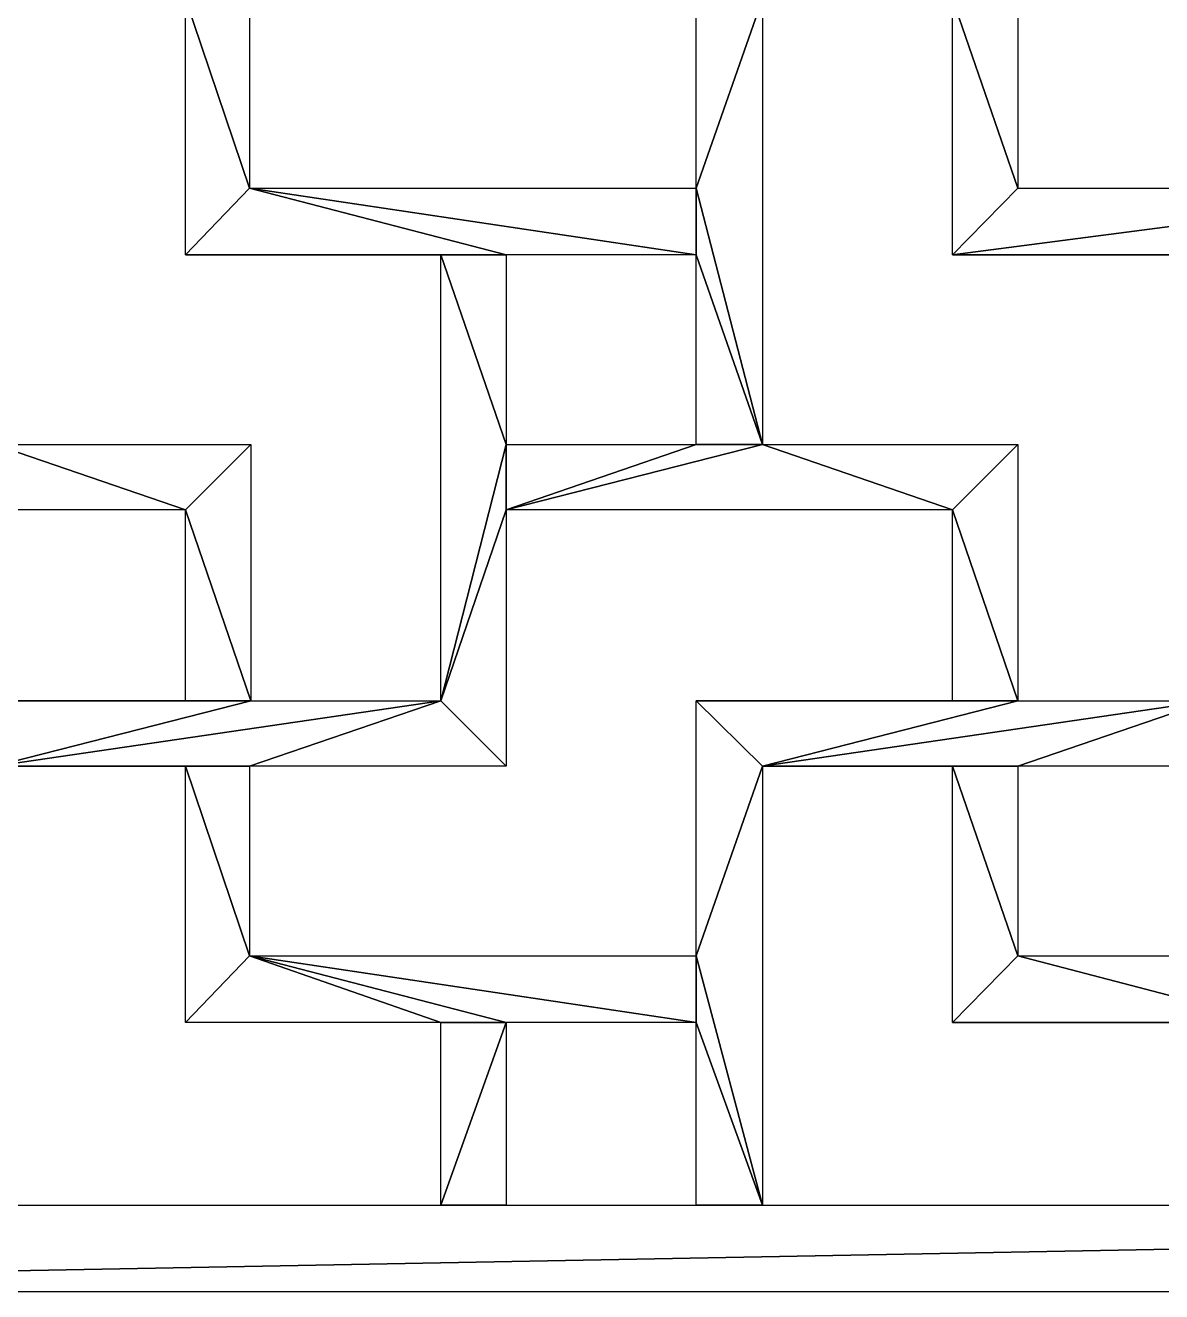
# Model space of a CAD drawing. Header units: centimetres. Extents: x -27.5 to -18.9, y -9.4 to 9.5.
# Drawn here: x -25.426 to -23.354, y -9.397 to -7.088 of the extents above; entities that cross this region are included whole.
import ezdxf

# ---------------------------------------------------------------- set-up
doc = ezdxf.new("R2010")
doc.units = ezdxf.units.CM
doc.header["$MEASUREMENT"] = 0
doc.layers.add('layer 1', color=7, linetype='Continuous')

msp = doc.modelspace()

# ---------------------------------------------------------------- linework, layer by layer
at = {"layer": 'layer 1', "color": 250}
for points in [[(-24.20296, -6.92029), (-24.20296, -6.92029), (-24.20296, -7.38544), (-24.20296, -7.38544), (-24.20296, -7.38544), (-24.20296, -7.38544), (-24.0818, -7.03929), (-24.0818, -7.03929), (-24.0818, -7.03929), (-24.0818, -7.03929), (-24.20296, -6.92029), (-24.20296, -6.92029)], [(-24.20296, -6.92029), (-24.20296, -6.92029), (-24.20296, -7.38544), (-24.20296, -7.38544), (-24.20296, -7.38544), (-24.20296, -7.38544), (-24.0818, -7.03929), (-24.0818, -7.03929), (-24.0818, -7.03929), (-24.0818, -7.03929), (-24.20296, -6.92029), (-24.20296, -6.92029)], [(-25.1336, -7.03929), (-25.1336, -7.03929), (-25.1336, -7.50655), (-25.1336, -7.50655), (-25.1336, -7.50655), (-25.1336, -7.50655), (-25.01671, -7.38544), (-25.01671, -7.38544), (-25.01671, -7.38544), (-25.01671, -7.38544), (-25.1336, -7.03929), (-25.1336, -7.03929)], [(-25.1336, -7.03929), (-25.1336, -7.03929), (-25.1336, -7.50655), (-25.1336, -7.50655), (-25.1336, -7.50655), (-25.1336, -7.50655), (-25.01671, -7.38544), (-25.01671, -7.38544), (-25.01671, -7.38544), (-25.01671, -7.38544), (-25.1336, -7.03929), (-25.1336, -7.03929)], [(-25.01671, -7.03929), (-25.01671, -7.03929), (-25.1336, -7.03929), (-25.1336, -7.03929), (-25.1336, -7.03929), (-25.1336, -7.03929), (-25.01671, -7.38544), (-25.01671, -7.38544), (-25.01671, -7.38544), (-25.01671, -7.38544), (-25.01671, -7.03929), (-25.01671, -7.03929)], [(-25.01671, -7.03929), (-25.01671, -7.03929), (-25.1336, -7.03929), (-25.1336, -7.03929), (-25.1336, -7.03929), (-25.1336, -7.03929), (-25.01671, -7.38544), (-25.01671, -7.38544), (-25.01671, -7.38544), (-25.01671, -7.38544), (-25.01671, -7.03929), (-25.01671, -7.03929)], [(-24.0818, -7.03929), (-24.0818, -7.03929), (-24.20296, -7.38544), (-24.20296, -7.38544), (-24.20296, -7.38544), (-24.20296, -7.38544), (-24.0818, -7.8527), (-24.0818, -7.8527), (-24.0818, -7.8527), (-24.0818, -7.8527), (-24.0818, -7.03929), (-24.0818, -7.03929)], [(-24.0818, -7.03929), (-24.0818, -7.03929), (-24.20296, -7.38544), (-24.20296, -7.38544), (-24.20296, -7.38544), (-24.20296, -7.38544), (-24.0818, -7.8527), (-24.0818, -7.8527), (-24.0818, -7.8527), (-24.0818, -7.8527), (-24.0818, -7.03929), (-24.0818, -7.03929)], [(-23.73551, -7.03929), (-23.73551, -7.03929), (-23.73551, -7.50655), (-23.73551, -7.50655), (-23.73551, -7.50655), (-23.73551, -7.50655), (-23.6165, -7.38544), (-23.6165, -7.38544), (-23.6165, -7.38544), (-23.6165, -7.38544), (-23.73551, -7.03929), (-23.73551, -7.03929)], [(-23.73551, -7.03929), (-23.73551, -7.03929), (-23.73551, -7.50655), (-23.73551, -7.50655), (-23.73551, -7.50655), (-23.73551, -7.50655), (-23.6165, -7.38544), (-23.6165, -7.38544), (-23.6165, -7.38544), (-23.6165, -7.38544), (-23.73551, -7.03929), (-23.73551, -7.03929)], [(-23.6165, -7.03929), (-23.6165, -7.03929), (-23.73551, -7.03929), (-23.73551, -7.03929), (-23.73551, -7.03929), (-23.73551, -7.03929), (-23.6165, -7.38544), (-23.6165, -7.38544), (-23.6165, -7.38544), (-23.6165, -7.38544), (-23.6165, -7.03929), (-23.6165, -7.03929)], [(-23.6165, -7.03929), (-23.6165, -7.03929), (-23.73551, -7.03929), (-23.73551, -7.03929), (-23.73551, -7.03929), (-23.73551, -7.03929), (-23.6165, -7.38544), (-23.6165, -7.38544), (-23.6165, -7.38544), (-23.6165, -7.38544), (-23.6165, -7.03929), (-23.6165, -7.03929)], [(-25.01671, -7.38544), (-25.01671, -7.38544), (-25.1336, -7.50655), (-25.1336, -7.50655), (-25.1336, -7.50655), (-25.1336, -7.50655), (-24.54926, -7.50655), (-24.54926, -7.50655), (-24.54926, -7.50655), (-24.54926, -7.50655), (-25.01671, -7.38544), (-25.01671, -7.38544)], [(-25.01671, -7.38544), (-25.01671, -7.38544), (-25.1336, -7.50655), (-25.1336, -7.50655), (-25.1336, -7.50655), (-25.1336, -7.50655), (-24.54926, -7.50655), (-24.54926, -7.50655), (-24.54926, -7.50655), (-24.54926, -7.50655), (-25.01671, -7.38544), (-25.01671, -7.38544)], [(-24.20296, -7.50655), (-24.20296, -7.50655), (-24.20296, -7.38544), (-24.20296, -7.38544), (-24.20296, -7.38544), (-24.20296, -7.38544), (-25.01671, -7.38544), (-25.01671, -7.38544), (-25.01671, -7.38544), (-25.01671, -7.38544), (-24.20296, -7.50655), (-24.20296, -7.50655)], [(-24.20296, -7.50655), (-24.20296, -7.50655), (-24.20296, -7.38544), (-24.20296, -7.38544), (-24.20296, -7.38544), (-24.20296, -7.38544), (-25.01671, -7.38544), (-25.01671, -7.38544), (-25.01671, -7.38544), (-25.01671, -7.38544), (-24.20296, -7.50655), (-24.20296, -7.50655)], [(-25.01671, -7.38544), (-25.01671, -7.38544), (-24.54926, -7.50655), (-24.54926, -7.50655), (-24.54926, -7.50655), (-24.54926, -7.50655), (-24.20296, -7.50655), (-24.20296, -7.50655), (-24.20296, -7.50655), (-24.20296, -7.50655), (-25.01671, -7.38544), (-25.01671, -7.38544)], [(-25.01671, -7.38544), (-25.01671, -7.38544), (-24.54926, -7.50655), (-24.54926, -7.50655), (-24.54926, -7.50655), (-24.54926, -7.50655), (-24.20296, -7.50655), (-24.20296, -7.50655), (-24.20296, -7.50655), (-24.20296, -7.50655), (-25.01671, -7.38544), (-25.01671, -7.38544)], [(-24.20296, -7.38544), (-24.20296, -7.38544), (-24.20296, -7.50655), (-24.20296, -7.50655), (-24.20296, -7.50655), (-24.20296, -7.50655), (-24.0818, -7.8527), (-24.0818, -7.8527), (-24.0818, -7.8527), (-24.0818, -7.8527), (-24.20296, -7.38544), (-24.20296, -7.38544)], [(-24.20296, -7.38544), (-24.20296, -7.38544), (-24.20296, -7.50655), (-24.20296, -7.50655), (-24.20296, -7.50655), (-24.20296, -7.50655), (-24.0818, -7.8527), (-24.0818, -7.8527), (-24.0818, -7.8527), (-24.0818, -7.8527), (-24.20296, -7.38544), (-24.20296, -7.38544)], [(-22.80275, -7.38544), (-22.80275, -7.38544), (-23.73551, -7.50655), (-23.73551, -7.50655), (-23.73551, -7.50655), (-23.73551, -7.50655), (-23.15117, -7.50655), (-23.15117, -7.50655), (-23.15117, -7.50655), (-23.15117, -7.50655), (-22.80275, -7.38544), (-22.80275, -7.38544)], [(-22.80275, -7.38544), (-22.80275, -7.38544), (-23.73551, -7.50655), (-23.73551, -7.50655), (-23.73551, -7.50655), (-23.73551, -7.50655), (-23.15117, -7.50655), (-23.15117, -7.50655), (-23.15117, -7.50655), (-23.15117, -7.50655), (-22.80275, -7.38544), (-22.80275, -7.38544)], [(-23.6165, -7.38544), (-23.6165, -7.38544), (-23.73551, -7.50655), (-23.73551, -7.50655), (-23.73551, -7.50655), (-23.73551, -7.50655), (-22.80275, -7.38544), (-22.80275, -7.38544), (-22.80275, -7.38544), (-22.80275, -7.38544), (-23.6165, -7.38544), (-23.6165, -7.38544)], [(-23.6165, -7.38544), (-23.6165, -7.38544), (-23.73551, -7.50655), (-23.73551, -7.50655), (-23.73551, -7.50655), (-23.73551, -7.50655), (-22.80275, -7.38544), (-22.80275, -7.38544), (-22.80275, -7.38544), (-22.80275, -7.38544), (-23.6165, -7.38544), (-23.6165, -7.38544)], [(-24.54926, -7.50655), (-24.54926, -7.50655), (-25.1336, -7.50655), (-25.1336, -7.50655), (-25.1336, -7.50655), (-25.1336, -7.50655), (-24.6683, -7.50655), (-24.6683, -7.50655), (-24.6683, -7.50655), (-24.6683, -7.50655), (-24.54926, -7.50655), (-24.54926, -7.50655)], [(-24.54926, -7.50655), (-24.54926, -7.50655), (-25.1336, -7.50655), (-25.1336, -7.50655), (-25.1336, -7.50655), (-25.1336, -7.50655), (-24.6683, -7.50655), (-24.6683, -7.50655), (-24.6683, -7.50655), (-24.6683, -7.50655), (-24.54926, -7.50655), (-24.54926, -7.50655)], [(-24.6683, -7.50655), (-24.6683, -7.50655), (-24.6683, -8.31996), (-24.6683, -8.31996), (-24.6683, -8.31996), (-24.6683, -8.31996), (-24.54926, -7.8527), (-24.54926, -7.8527), (-24.54926, -7.8527), (-24.54926, -7.8527), (-24.6683, -7.50655), (-24.6683, -7.50655)], [(-24.6683, -7.50655), (-24.6683, -7.50655), (-24.6683, -8.31996), (-24.6683, -8.31996), (-24.6683, -8.31996), (-24.6683, -8.31996), (-24.54926, -7.8527), (-24.54926, -7.8527), (-24.54926, -7.8527), (-24.54926, -7.8527), (-24.6683, -7.50655), (-24.6683, -7.50655)], [(-24.54926, -7.50655), (-24.54926, -7.50655), (-24.6683, -7.50655), (-24.6683, -7.50655), (-24.6683, -7.50655), (-24.6683, -7.50655), (-24.54926, -7.8527), (-24.54926, -7.8527), (-24.54926, -7.8527), (-24.54926, -7.8527), (-24.54926, -7.50655), (-24.54926, -7.50655)], [(-24.54926, -7.50655), (-24.54926, -7.50655), (-24.6683, -7.50655), (-24.6683, -7.50655), (-24.6683, -7.50655), (-24.6683, -7.50655), (-24.54926, -7.8527), (-24.54926, -7.8527), (-24.54926, -7.8527), (-24.54926, -7.8527), (-24.54926, -7.50655), (-24.54926, -7.50655)], [(-24.20296, -7.50655), (-24.20296, -7.50655), (-24.20296, -7.8527), (-24.20296, -7.8527), (-24.20296, -7.8527), (-24.20296, -7.8527), (-24.0818, -7.8527), (-24.0818, -7.8527), (-24.0818, -7.8527), (-24.0818, -7.8527), (-24.20296, -7.50655), (-24.20296, -7.50655)], [(-24.20296, -7.50655), (-24.20296, -7.50655), (-24.20296, -7.8527), (-24.20296, -7.8527), (-24.20296, -7.8527), (-24.20296, -7.8527), (-24.0818, -7.8527), (-24.0818, -7.8527), (-24.0818, -7.8527), (-24.0818, -7.8527), (-24.20296, -7.50655), (-24.20296, -7.50655)], [(-23.15117, -7.50655), (-23.15117, -7.50655), (-23.73551, -7.50655), (-23.73551, -7.50655), (-23.73551, -7.50655), (-23.73551, -7.50655), (-23.26805, -7.50655), (-23.26805, -7.50655), (-23.26805, -7.50655), (-23.26805, -7.50655), (-23.15117, -7.50655), (-23.15117, -7.50655)], [(-23.15117, -7.50655), (-23.15117, -7.50655), (-23.73551, -7.50655), (-23.73551, -7.50655), (-23.73551, -7.50655), (-23.73551, -7.50655), (-23.26805, -7.50655), (-23.26805, -7.50655), (-23.26805, -7.50655), (-23.26805, -7.50655), (-23.15117, -7.50655), (-23.15117, -7.50655)], [(-25.48201, -7.8527), (-25.48201, -7.8527), (-25.9473, -7.97165), (-25.9473, -7.97165), (-25.9473, -7.97165), (-25.9473, -7.97165), (-25.1336, -7.97165), (-25.1336, -7.97165), (-25.1336, -7.97165), (-25.1336, -7.97165), (-25.48201, -7.8527), (-25.48201, -7.8527)], [(-25.48201, -7.8527), (-25.48201, -7.8527), (-25.9473, -7.97165), (-25.9473, -7.97165), (-25.9473, -7.97165), (-25.9473, -7.97165), (-25.1336, -7.97165), (-25.1336, -7.97165), (-25.1336, -7.97165), (-25.1336, -7.97165), (-25.48201, -7.8527), (-25.48201, -7.8527)], [(-25.48201, -7.8527), (-25.48201, -7.8527), (-25.1336, -7.97165), (-25.1336, -7.97165), (-25.1336, -7.97165), (-25.1336, -7.97165), (-25.01455, -7.8527), (-25.01455, -7.8527), (-25.01455, -7.8527), (-25.01455, -7.8527), (-25.48201, -7.8527), (-25.48201, -7.8527)], [(-25.48201, -7.8527), (-25.48201, -7.8527), (-25.1336, -7.97165), (-25.1336, -7.97165), (-25.1336, -7.97165), (-25.1336, -7.97165), (-25.01455, -7.8527), (-25.01455, -7.8527), (-25.01455, -7.8527), (-25.01455, -7.8527), (-25.48201, -7.8527), (-25.48201, -7.8527)], [(-25.01455, -7.8527), (-25.01455, -7.8527), (-25.1336, -7.97165), (-25.1336, -7.97165), (-25.1336, -7.97165), (-25.1336, -7.97165), (-25.01455, -8.31996), (-25.01455, -8.31996), (-25.01455, -8.31996), (-25.01455, -8.31996), (-25.01455, -7.8527), (-25.01455, -7.8527)], [(-25.01455, -7.8527), (-25.01455, -7.8527), (-25.1336, -7.97165), (-25.1336, -7.97165), (-25.1336, -7.97165), (-25.1336, -7.97165), (-25.01455, -8.31996), (-25.01455, -8.31996), (-25.01455, -8.31996), (-25.01455, -8.31996), (-25.01455, -7.8527), (-25.01455, -7.8527)], [(-24.54926, -7.8527), (-24.54926, -7.8527), (-24.6683, -8.31996), (-24.6683, -8.31996), (-24.6683, -8.31996), (-24.6683, -8.31996), (-24.54926, -7.97165), (-24.54926, -7.97165), (-24.54926, -7.97165), (-24.54926, -7.97165), (-24.54926, -7.8527), (-24.54926, -7.8527)], [(-24.54926, -7.8527), (-24.54926, -7.8527), (-24.6683, -8.31996), (-24.6683, -8.31996), (-24.6683, -8.31996), (-24.6683, -8.31996), (-24.54926, -7.97165), (-24.54926, -7.97165), (-24.54926, -7.97165), (-24.54926, -7.97165), (-24.54926, -7.8527), (-24.54926, -7.8527)], [(-24.0818, -7.8527), (-24.0818, -7.8527), (-24.54926, -7.97165), (-24.54926, -7.97165), (-24.54926, -7.97165), (-24.54926, -7.97165), (-23.73551, -7.97165), (-23.73551, -7.97165), (-23.73551, -7.97165), (-23.73551, -7.97165), (-24.0818, -7.8527), (-24.0818, -7.8527)], [(-24.0818, -7.8527), (-24.0818, -7.8527), (-24.54926, -7.97165), (-24.54926, -7.97165), (-24.54926, -7.97165), (-24.54926, -7.97165), (-23.73551, -7.97165), (-23.73551, -7.97165), (-23.73551, -7.97165), (-23.73551, -7.97165), (-24.0818, -7.8527), (-24.0818, -7.8527)], [(-24.20296, -7.8527), (-24.20296, -7.8527), (-24.54926, -7.97165), (-24.54926, -7.97165), (-24.54926, -7.97165), (-24.54926, -7.97165), (-24.0818, -7.8527), (-24.0818, -7.8527), (-24.0818, -7.8527), (-24.0818, -7.8527), (-24.20296, -7.8527), (-24.20296, -7.8527)], [(-24.20296, -7.8527), (-24.20296, -7.8527), (-24.54926, -7.97165), (-24.54926, -7.97165), (-24.54926, -7.97165), (-24.54926, -7.97165), (-24.0818, -7.8527), (-24.0818, -7.8527), (-24.0818, -7.8527), (-24.0818, -7.8527), (-24.20296, -7.8527), (-24.20296, -7.8527)], [(-24.54926, -7.97165), (-24.54926, -7.97165), (-24.20296, -7.8527), (-24.20296, -7.8527), (-24.20296, -7.8527), (-24.20296, -7.8527), (-24.54926, -7.8527), (-24.54926, -7.8527), (-24.54926, -7.8527), (-24.54926, -7.8527), (-24.54926, -7.97165), (-24.54926, -7.97165)], [(-24.54926, -7.97165), (-24.54926, -7.97165), (-24.20296, -7.8527), (-24.20296, -7.8527), (-24.20296, -7.8527), (-24.20296, -7.8527), (-24.54926, -7.8527), (-24.54926, -7.8527), (-24.54926, -7.8527), (-24.54926, -7.8527), (-24.54926, -7.97165), (-24.54926, -7.97165)], [(-24.0818, -7.8527), (-24.0818, -7.8527), (-23.73551, -7.97165), (-23.73551, -7.97165), (-23.73551, -7.97165), (-23.73551, -7.97165), (-23.6165, -7.8527), (-23.6165, -7.8527), (-23.6165, -7.8527), (-23.6165, -7.8527), (-24.0818, -7.8527), (-24.0818, -7.8527)], [(-24.0818, -7.8527), (-24.0818, -7.8527), (-23.73551, -7.97165), (-23.73551, -7.97165), (-23.73551, -7.97165), (-23.73551, -7.97165), (-23.6165, -7.8527), (-23.6165, -7.8527), (-23.6165, -7.8527), (-23.6165, -7.8527), (-24.0818, -7.8527), (-24.0818, -7.8527)], [(-23.6165, -7.8527), (-23.6165, -7.8527), (-23.73551, -7.97165), (-23.73551, -7.97165), (-23.73551, -7.97165), (-23.73551, -7.97165), (-23.6165, -8.31996), (-23.6165, -8.31996), (-23.6165, -8.31996), (-23.6165, -8.31996), (-23.6165, -7.8527), (-23.6165, -7.8527)], [(-23.6165, -7.8527), (-23.6165, -7.8527), (-23.73551, -7.97165), (-23.73551, -7.97165), (-23.73551, -7.97165), (-23.73551, -7.97165), (-23.6165, -8.31996), (-23.6165, -8.31996), (-23.6165, -8.31996), (-23.6165, -8.31996), (-23.6165, -7.8527), (-23.6165, -7.8527)], [(-25.1336, -7.97165), (-25.1336, -7.97165), (-25.1336, -8.31996), (-25.1336, -8.31996), (-25.1336, -8.31996), (-25.1336, -8.31996), (-25.01455, -8.31996), (-25.01455, -8.31996), (-25.01455, -8.31996), (-25.01455, -8.31996), (-25.1336, -7.97165), (-25.1336, -7.97165)], [(-25.1336, -7.97165), (-25.1336, -7.97165), (-25.1336, -8.31996), (-25.1336, -8.31996), (-25.1336, -8.31996), (-25.1336, -8.31996), (-25.01455, -8.31996), (-25.01455, -8.31996), (-25.01455, -8.31996), (-25.01455, -8.31996), (-25.1336, -7.97165), (-25.1336, -7.97165)], [(-24.54926, -7.97165), (-24.54926, -7.97165), (-24.6683, -8.31996), (-24.6683, -8.31996), (-24.6683, -8.31996), (-24.6683, -8.31996), (-24.54926, -8.43895), (-24.54926, -8.43895), (-24.54926, -8.43895), (-24.54926, -8.43895), (-24.54926, -7.97165), (-24.54926, -7.97165)], [(-24.54926, -7.97165), (-24.54926, -7.97165), (-24.6683, -8.31996), (-24.6683, -8.31996), (-24.6683, -8.31996), (-24.6683, -8.31996), (-24.54926, -8.43895), (-24.54926, -8.43895), (-24.54926, -8.43895), (-24.54926, -8.43895), (-24.54926, -7.97165), (-24.54926, -7.97165)], [(-23.73551, -7.97165), (-23.73551, -7.97165), (-23.73551, -8.31996), (-23.73551, -8.31996), (-23.73551, -8.31996), (-23.73551, -8.31996), (-23.6165, -8.31996), (-23.6165, -8.31996), (-23.6165, -8.31996), (-23.6165, -8.31996), (-23.73551, -7.97165), (-23.73551, -7.97165)], [(-23.73551, -7.97165), (-23.73551, -7.97165), (-23.73551, -8.31996), (-23.73551, -8.31996), (-23.73551, -8.31996), (-23.73551, -8.31996), (-23.6165, -8.31996), (-23.6165, -8.31996), (-23.6165, -8.31996), (-23.6165, -8.31996), (-23.73551, -7.97165), (-23.73551, -7.97165)], [(-25.60105, -8.31996), (-25.60105, -8.31996), (-25.48201, -8.43895), (-25.48201, -8.43895), (-25.48201, -8.43895), (-25.48201, -8.43895), (-25.01455, -8.31996), (-25.01455, -8.31996), (-25.01455, -8.31996), (-25.01455, -8.31996), (-25.60105, -8.31996), (-25.60105, -8.31996)], [(-25.60105, -8.31996), (-25.60105, -8.31996), (-25.48201, -8.43895), (-25.48201, -8.43895), (-25.48201, -8.43895), (-25.48201, -8.43895), (-25.01455, -8.31996), (-25.01455, -8.31996), (-25.01455, -8.31996), (-25.01455, -8.31996), (-25.60105, -8.31996), (-25.60105, -8.31996)], [(-25.1336, -8.31996), (-25.1336, -8.31996), (-25.60105, -8.31996), (-25.60105, -8.31996), (-25.60105, -8.31996), (-25.60105, -8.31996), (-25.01455, -8.31996), (-25.01455, -8.31996), (-25.01455, -8.31996), (-25.01455, -8.31996), (-25.1336, -8.31996), (-25.1336, -8.31996)], [(-25.1336, -8.31996), (-25.1336, -8.31996), (-25.60105, -8.31996), (-25.60105, -8.31996), (-25.60105, -8.31996), (-25.60105, -8.31996), (-25.01455, -8.31996), (-25.01455, -8.31996), (-25.01455, -8.31996), (-25.01455, -8.31996), (-25.1336, -8.31996), (-25.1336, -8.31996)], [(-24.6683, -8.31996), (-24.6683, -8.31996), (-25.48201, -8.43895), (-25.48201, -8.43895), (-25.48201, -8.43895), (-25.48201, -8.43895), (-25.01671, -8.43895), (-25.01671, -8.43895), (-25.01671, -8.43895), (-25.01671, -8.43895), (-24.6683, -8.31996), (-24.6683, -8.31996)], [(-24.6683, -8.31996), (-24.6683, -8.31996), (-25.48201, -8.43895), (-25.48201, -8.43895), (-25.48201, -8.43895), (-25.48201, -8.43895), (-25.01671, -8.43895), (-25.01671, -8.43895), (-25.01671, -8.43895), (-25.01671, -8.43895), (-24.6683, -8.31996), (-24.6683, -8.31996)], [(-25.01455, -8.31996), (-25.01455, -8.31996), (-25.48201, -8.43895), (-25.48201, -8.43895), (-25.48201, -8.43895), (-25.48201, -8.43895), (-24.6683, -8.31996), (-24.6683, -8.31996), (-24.6683, -8.31996), (-24.6683, -8.31996), (-25.01455, -8.31996), (-25.01455, -8.31996)], [(-25.01455, -8.31996), (-25.01455, -8.31996), (-25.48201, -8.43895), (-25.48201, -8.43895), (-25.48201, -8.43895), (-25.48201, -8.43895), (-24.6683, -8.31996), (-24.6683, -8.31996), (-24.6683, -8.31996), (-24.6683, -8.31996), (-25.01455, -8.31996), (-25.01455, -8.31996)], [(-24.6683, -8.31996), (-24.6683, -8.31996), (-25.01671, -8.43895), (-25.01671, -8.43895), (-25.01671, -8.43895), (-25.01671, -8.43895), (-24.54926, -8.43895), (-24.54926, -8.43895), (-24.54926, -8.43895), (-24.54926, -8.43895), (-24.6683, -8.31996), (-24.6683, -8.31996)], [(-24.6683, -8.31996), (-24.6683, -8.31996), (-25.01671, -8.43895), (-25.01671, -8.43895), (-25.01671, -8.43895), (-25.01671, -8.43895), (-24.54926, -8.43895), (-24.54926, -8.43895), (-24.54926, -8.43895), (-24.54926, -8.43895), (-24.6683, -8.31996), (-24.6683, -8.31996)], [(-24.20296, -8.31996), (-24.20296, -8.31996), (-24.0818, -8.43895), (-24.0818, -8.43895), (-24.0818, -8.43895), (-24.0818, -8.43895), (-23.6165, -8.31996), (-23.6165, -8.31996), (-23.6165, -8.31996), (-23.6165, -8.31996), (-24.20296, -8.31996), (-24.20296, -8.31996)], [(-24.20296, -8.31996), (-24.20296, -8.31996), (-24.0818, -8.43895), (-24.0818, -8.43895), (-24.0818, -8.43895), (-24.0818, -8.43895), (-23.6165, -8.31996), (-23.6165, -8.31996), (-23.6165, -8.31996), (-23.6165, -8.31996), (-24.20296, -8.31996), (-24.20296, -8.31996)], [(-24.20296, -8.31996), (-24.20296, -8.31996), (-24.20296, -8.78506), (-24.20296, -8.78506), (-24.20296, -8.78506), (-24.20296, -8.78506), (-24.0818, -8.43895), (-24.0818, -8.43895), (-24.0818, -8.43895), (-24.0818, -8.43895), (-24.20296, -8.31996), (-24.20296, -8.31996)], [(-24.20296, -8.31996), (-24.20296, -8.31996), (-24.20296, -8.78506), (-24.20296, -8.78506), (-24.20296, -8.78506), (-24.20296, -8.78506), (-24.0818, -8.43895), (-24.0818, -8.43895), (-24.0818, -8.43895), (-24.0818, -8.43895), (-24.20296, -8.31996), (-24.20296, -8.31996)], [(-23.73551, -8.31996), (-23.73551, -8.31996), (-24.20296, -8.31996), (-24.20296, -8.31996), (-24.20296, -8.31996), (-24.20296, -8.31996), (-23.6165, -8.31996), (-23.6165, -8.31996), (-23.6165, -8.31996), (-23.6165, -8.31996), (-23.73551, -8.31996), (-23.73551, -8.31996)], [(-23.73551, -8.31996), (-23.73551, -8.31996), (-24.20296, -8.31996), (-24.20296, -8.31996), (-24.20296, -8.31996), (-24.20296, -8.31996), (-23.6165, -8.31996), (-23.6165, -8.31996), (-23.6165, -8.31996), (-23.6165, -8.31996), (-23.73551, -8.31996), (-23.73551, -8.31996)], [(-23.26805, -8.31996), (-23.26805, -8.31996), (-24.0818, -8.43895), (-24.0818, -8.43895), (-24.0818, -8.43895), (-24.0818, -8.43895), (-23.6165, -8.43895), (-23.6165, -8.43895), (-23.6165, -8.43895), (-23.6165, -8.43895), (-23.26805, -8.31996), (-23.26805, -8.31996)], [(-23.26805, -8.31996), (-23.26805, -8.31996), (-24.0818, -8.43895), (-24.0818, -8.43895), (-24.0818, -8.43895), (-24.0818, -8.43895), (-23.6165, -8.43895), (-23.6165, -8.43895), (-23.6165, -8.43895), (-23.6165, -8.43895), (-23.26805, -8.31996), (-23.26805, -8.31996)], [(-24.0818, -8.43895), (-24.0818, -8.43895), (-23.26805, -8.31996), (-23.26805, -8.31996), (-23.26805, -8.31996), (-23.26805, -8.31996), (-23.6165, -8.31996), (-23.6165, -8.31996), (-23.6165, -8.31996), (-23.6165, -8.31996), (-24.0818, -8.43895), (-24.0818, -8.43895)], [(-24.0818, -8.43895), (-24.0818, -8.43895), (-23.26805, -8.31996), (-23.26805, -8.31996), (-23.26805, -8.31996), (-23.26805, -8.31996), (-23.6165, -8.31996), (-23.6165, -8.31996), (-23.6165, -8.31996), (-23.6165, -8.31996), (-24.0818, -8.43895), (-24.0818, -8.43895)], [(-23.26805, -8.31996), (-23.26805, -8.31996), (-23.6165, -8.43895), (-23.6165, -8.43895), (-23.6165, -8.43895), (-23.6165, -8.43895), (-23.15117, -8.43895), (-23.15117, -8.43895), (-23.15117, -8.43895), (-23.15117, -8.43895), (-23.26805, -8.31996), (-23.26805, -8.31996)], [(-23.26805, -8.31996), (-23.26805, -8.31996), (-23.6165, -8.43895), (-23.6165, -8.43895), (-23.6165, -8.43895), (-23.6165, -8.43895), (-23.15117, -8.43895), (-23.15117, -8.43895), (-23.15117, -8.43895), (-23.15117, -8.43895), (-23.26805, -8.31996), (-23.26805, -8.31996)], [(-25.01671, -8.43895), (-25.01671, -8.43895), (-25.48201, -8.43895), (-25.48201, -8.43895), (-25.48201, -8.43895), (-25.48201, -8.43895), (-25.1336, -8.43895), (-25.1336, -8.43895), (-25.1336, -8.43895), (-25.1336, -8.43895), (-25.01671, -8.43895), (-25.01671, -8.43895)], [(-25.01671, -8.43895), (-25.01671, -8.43895), (-25.48201, -8.43895), (-25.48201, -8.43895), (-25.48201, -8.43895), (-25.48201, -8.43895), (-25.1336, -8.43895), (-25.1336, -8.43895), (-25.1336, -8.43895), (-25.1336, -8.43895), (-25.01671, -8.43895), (-25.01671, -8.43895)], [(-25.1336, -8.43895), (-25.1336, -8.43895), (-25.1336, -8.90622), (-25.1336, -8.90622), (-25.1336, -8.90622), (-25.1336, -8.90622), (-25.01671, -8.78506), (-25.01671, -8.78506), (-25.01671, -8.78506), (-25.01671, -8.78506), (-25.1336, -8.43895), (-25.1336, -8.43895)], [(-25.1336, -8.43895), (-25.1336, -8.43895), (-25.1336, -8.90622), (-25.1336, -8.90622), (-25.1336, -8.90622), (-25.1336, -8.90622), (-25.01671, -8.78506), (-25.01671, -8.78506), (-25.01671, -8.78506), (-25.01671, -8.78506), (-25.1336, -8.43895), (-25.1336, -8.43895)], [(-25.01671, -8.43895), (-25.01671, -8.43895), (-25.1336, -8.43895), (-25.1336, -8.43895), (-25.1336, -8.43895), (-25.1336, -8.43895), (-25.01671, -8.78506), (-25.01671, -8.78506), (-25.01671, -8.78506), (-25.01671, -8.78506), (-25.01671, -8.43895), (-25.01671, -8.43895)], [(-25.01671, -8.43895), (-25.01671, -8.43895), (-25.1336, -8.43895), (-25.1336, -8.43895), (-25.1336, -8.43895), (-25.1336, -8.43895), (-25.01671, -8.78506), (-25.01671, -8.78506), (-25.01671, -8.78506), (-25.01671, -8.78506), (-25.01671, -8.43895), (-25.01671, -8.43895)], [(-24.0818, -8.43895), (-24.0818, -8.43895), (-24.20296, -8.78506), (-24.20296, -8.78506), (-24.20296, -8.78506), (-24.20296, -8.78506), (-24.0818, -9.23937), (-24.0818, -9.23937), (-24.0818, -9.23937), (-24.0818, -9.23937), (-24.0818, -8.43895), (-24.0818, -8.43895)], [(-24.0818, -8.43895), (-24.0818, -8.43895), (-24.20296, -8.78506), (-24.20296, -8.78506), (-24.20296, -8.78506), (-24.20296, -8.78506), (-24.0818, -9.23937), (-24.0818, -9.23937), (-24.0818, -9.23937), (-24.0818, -9.23937), (-24.0818, -8.43895), (-24.0818, -8.43895)], [(-23.6165, -8.43895), (-23.6165, -8.43895), (-24.0818, -8.43895), (-24.0818, -8.43895), (-24.0818, -8.43895), (-24.0818, -8.43895), (-23.73551, -8.43895), (-23.73551, -8.43895), (-23.73551, -8.43895), (-23.73551, -8.43895), (-23.6165, -8.43895), (-23.6165, -8.43895)], [(-23.6165, -8.43895), (-23.6165, -8.43895), (-24.0818, -8.43895), (-24.0818, -8.43895), (-24.0818, -8.43895), (-24.0818, -8.43895), (-23.73551, -8.43895), (-23.73551, -8.43895), (-23.73551, -8.43895), (-23.73551, -8.43895), (-23.6165, -8.43895), (-23.6165, -8.43895)], [(-23.73551, -8.43895), (-23.73551, -8.43895), (-23.73551, -8.90622), (-23.73551, -8.90622), (-23.73551, -8.90622), (-23.73551, -8.90622), (-23.6165, -8.78506), (-23.6165, -8.78506), (-23.6165, -8.78506), (-23.6165, -8.78506), (-23.73551, -8.43895), (-23.73551, -8.43895)], [(-23.73551, -8.43895), (-23.73551, -8.43895), (-23.73551, -8.90622), (-23.73551, -8.90622), (-23.73551, -8.90622), (-23.73551, -8.90622), (-23.6165, -8.78506), (-23.6165, -8.78506), (-23.6165, -8.78506), (-23.6165, -8.78506), (-23.73551, -8.43895), (-23.73551, -8.43895)], [(-23.6165, -8.43895), (-23.6165, -8.43895), (-23.73551, -8.43895), (-23.73551, -8.43895), (-23.73551, -8.43895), (-23.73551, -8.43895), (-23.6165, -8.78506), (-23.6165, -8.78506), (-23.6165, -8.78506), (-23.6165, -8.78506), (-23.6165, -8.43895), (-23.6165, -8.43895)], [(-23.6165, -8.43895), (-23.6165, -8.43895), (-23.73551, -8.43895), (-23.73551, -8.43895), (-23.73551, -8.43895), (-23.73551, -8.43895), (-23.6165, -8.78506), (-23.6165, -8.78506), (-23.6165, -8.78506), (-23.6165, -8.78506), (-23.6165, -8.43895), (-23.6165, -8.43895)], [(-25.01671, -8.78506), (-25.01671, -8.78506), (-25.1336, -8.90622), (-25.1336, -8.90622), (-25.1336, -8.90622), (-25.1336, -8.90622), (-24.6683, -8.90622), (-24.6683, -8.90622), (-24.6683, -8.90622), (-24.6683, -8.90622), (-25.01671, -8.78506), (-25.01671, -8.78506)], [(-25.01671, -8.78506), (-25.01671, -8.78506), (-25.1336, -8.90622), (-25.1336, -8.90622), (-25.1336, -8.90622), (-25.1336, -8.90622), (-24.6683, -8.90622), (-24.6683, -8.90622), (-24.6683, -8.90622), (-24.6683, -8.90622), (-25.01671, -8.78506), (-25.01671, -8.78506)], [(-25.01671, -8.78506), (-25.01671, -8.78506), (-24.6683, -8.90622), (-24.6683, -8.90622), (-24.6683, -8.90622), (-24.6683, -8.90622), (-24.54926, -8.90622), (-24.54926, -8.90622), (-24.54926, -8.90622), (-24.54926, -8.90622), (-25.01671, -8.78506), (-25.01671, -8.78506)], [(-25.01671, -8.78506), (-25.01671, -8.78506), (-24.6683, -8.90622), (-24.6683, -8.90622), (-24.6683, -8.90622), (-24.6683, -8.90622), (-24.54926, -8.90622), (-24.54926, -8.90622), (-24.54926, -8.90622), (-24.54926, -8.90622), (-25.01671, -8.78506), (-25.01671, -8.78506)], [(-25.01671, -8.78506), (-25.01671, -8.78506), (-24.54926, -8.90622), (-24.54926, -8.90622), (-24.54926, -8.90622), (-24.54926, -8.90622), (-24.20296, -8.90622), (-24.20296, -8.90622), (-24.20296, -8.90622), (-24.20296, -8.90622), (-25.01671, -8.78506), (-25.01671, -8.78506)], [(-25.01671, -8.78506), (-25.01671, -8.78506), (-24.54926, -8.90622), (-24.54926, -8.90622), (-24.54926, -8.90622), (-24.54926, -8.90622), (-24.20296, -8.90622), (-24.20296, -8.90622), (-24.20296, -8.90622), (-24.20296, -8.90622), (-25.01671, -8.78506), (-25.01671, -8.78506)], [(-24.20296, -8.90622), (-24.20296, -8.90622), (-24.20296, -8.78506), (-24.20296, -8.78506), (-24.20296, -8.78506), (-24.20296, -8.78506), (-25.01671, -8.78506), (-25.01671, -8.78506), (-25.01671, -8.78506), (-25.01671, -8.78506), (-24.20296, -8.90622), (-24.20296, -8.90622)], [(-24.20296, -8.90622), (-24.20296, -8.90622), (-24.20296, -8.78506), (-24.20296, -8.78506), (-24.20296, -8.78506), (-24.20296, -8.78506), (-25.01671, -8.78506), (-25.01671, -8.78506), (-25.01671, -8.78506), (-25.01671, -8.78506), (-24.20296, -8.90622), (-24.20296, -8.90622)], [(-24.20296, -8.78506), (-24.20296, -8.78506), (-24.20296, -8.90622), (-24.20296, -8.90622), (-24.20296, -8.90622), (-24.20296, -8.90622), (-24.0818, -9.23937), (-24.0818, -9.23937), (-24.0818, -9.23937), (-24.0818, -9.23937), (-24.20296, -8.78506), (-24.20296, -8.78506)], [(-24.20296, -8.78506), (-24.20296, -8.78506), (-24.20296, -8.90622), (-24.20296, -8.90622), (-24.20296, -8.90622), (-24.20296, -8.90622), (-24.0818, -9.23937), (-24.0818, -9.23937), (-24.0818, -9.23937), (-24.0818, -9.23937), (-24.20296, -8.78506), (-24.20296, -8.78506)], [(-23.6165, -8.78506), (-23.6165, -8.78506), (-23.73551, -8.90622), (-23.73551, -8.90622), (-23.73551, -8.90622), (-23.73551, -8.90622), (-23.15117, -8.90622), (-23.15117, -8.90622), (-23.15117, -8.90622), (-23.15117, -8.90622), (-23.6165, -8.78506), (-23.6165, -8.78506)], [(-23.6165, -8.78506), (-23.6165, -8.78506), (-23.73551, -8.90622), (-23.73551, -8.90622), (-23.73551, -8.90622), (-23.73551, -8.90622), (-23.15117, -8.90622), (-23.15117, -8.90622), (-23.15117, -8.90622), (-23.15117, -8.90622), (-23.6165, -8.78506), (-23.6165, -8.78506)], [(-23.15117, -8.90622), (-23.15117, -8.90622), (-22.80275, -8.78506), (-22.80275, -8.78506), (-22.80275, -8.78506), (-22.80275, -8.78506), (-23.6165, -8.78506), (-23.6165, -8.78506), (-23.6165, -8.78506), (-23.6165, -8.78506), (-23.15117, -8.90622), (-23.15117, -8.90622)], [(-23.15117, -8.90622), (-23.15117, -8.90622), (-22.80275, -8.78506), (-22.80275, -8.78506), (-22.80275, -8.78506), (-22.80275, -8.78506), (-23.6165, -8.78506), (-23.6165, -8.78506), (-23.6165, -8.78506), (-23.6165, -8.78506), (-23.15117, -8.90622), (-23.15117, -8.90622)], [(-24.54926, -8.90622), (-24.54926, -8.90622), (-24.6683, -9.23937), (-24.6683, -9.23937), (-24.6683, -9.23937), (-24.6683, -9.23937), (-24.54926, -9.23937), (-24.54926, -9.23937), (-24.54926, -9.23937), (-24.54926, -9.23937), (-24.54926, -8.90622), (-24.54926, -8.90622)], [(-24.54926, -8.90622), (-24.54926, -8.90622), (-24.6683, -9.23937), (-24.6683, -9.23937), (-24.6683, -9.23937), (-24.6683, -9.23937), (-24.54926, -9.23937), (-24.54926, -9.23937), (-24.54926, -9.23937), (-24.54926, -9.23937), (-24.54926, -8.90622), (-24.54926, -8.90622)], [(-24.6683, -8.90622), (-24.6683, -8.90622), (-24.6683, -9.23937), (-24.6683, -9.23937), (-24.6683, -9.23937), (-24.6683, -9.23937), (-24.54926, -8.90622), (-24.54926, -8.90622), (-24.54926, -8.90622), (-24.54926, -8.90622), (-24.6683, -8.90622), (-24.6683, -8.90622)], [(-24.6683, -8.90622), (-24.6683, -8.90622), (-24.6683, -9.23937), (-24.6683, -9.23937), (-24.6683, -9.23937), (-24.6683, -9.23937), (-24.54926, -8.90622), (-24.54926, -8.90622), (-24.54926, -8.90622), (-24.54926, -8.90622), (-24.6683, -8.90622), (-24.6683, -8.90622)], [(-24.20296, -8.90622), (-24.20296, -8.90622), (-24.20296, -9.23937), (-24.20296, -9.23937), (-24.20296, -9.23937), (-24.20296, -9.23937), (-24.0818, -9.23937), (-24.0818, -9.23937), (-24.0818, -9.23937), (-24.0818, -9.23937), (-24.20296, -8.90622), (-24.20296, -8.90622)], [(-24.20296, -8.90622), (-24.20296, -8.90622), (-24.20296, -9.23937), (-24.20296, -9.23937), (-24.20296, -9.23937), (-24.20296, -9.23937), (-24.0818, -9.23937), (-24.0818, -9.23937), (-24.0818, -9.23937), (-24.0818, -9.23937), (-24.20296, -8.90622), (-24.20296, -8.90622)], [(-23.15117, -8.90622), (-23.15117, -8.90622), (-23.73551, -8.90622), (-23.73551, -8.90622), (-23.73551, -8.90622), (-23.73551, -8.90622), (-23.26805, -8.90622), (-23.26805, -8.90622), (-23.26805, -8.90622), (-23.26805, -8.90622), (-23.15117, -8.90622), (-23.15117, -8.90622)], [(-23.15117, -8.90622), (-23.15117, -8.90622), (-23.73551, -8.90622), (-23.73551, -8.90622), (-23.73551, -8.90622), (-23.73551, -8.90622), (-23.26805, -8.90622), (-23.26805, -8.90622), (-23.26805, -8.90622), (-23.26805, -8.90622), (-23.15117, -8.90622), (-23.15117, -8.90622)], [(-19.04571, -9.23937), (-19.04571, -9.23937), (-27.49687, -9.3973), (-27.49687, -9.3973), (-27.49687, -9.3973), (-27.49687, -9.3973), (-18.88772, -9.3973), (-18.88772, -9.3973), (-18.88772, -9.3973), (-18.88772, -9.3973), (-19.04571, -9.23937), (-19.04571, -9.23937)], [(-19.04571, -9.23937), (-19.04571, -9.23937), (-27.49687, -9.3973), (-27.49687, -9.3973), (-27.49687, -9.3973), (-27.49687, -9.3973), (-18.88772, -9.3973), (-18.88772, -9.3973), (-18.88772, -9.3973), (-18.88772, -9.3973), (-19.04571, -9.23937), (-19.04571, -9.23937)], [(-27.49687, -9.3973), (-27.49687, -9.3973), (-19.04571, -9.23937), (-19.04571, -9.23937), (-19.04571, -9.23937), (-19.04571, -9.23937), (-27.33892, -9.23937), (-27.33892, -9.23937), (-27.33892, -9.23937), (-27.33892, -9.23937), (-27.49687, -9.3973), (-27.49687, -9.3973)], [(-27.49687, -9.3973), (-27.49687, -9.3973), (-19.04571, -9.23937), (-19.04571, -9.23937), (-19.04571, -9.23937), (-19.04571, -9.23937), (-27.33892, -9.23937), (-27.33892, -9.23937), (-27.33892, -9.23937), (-27.33892, -9.23937), (-27.49687, -9.3973), (-27.49687, -9.3973)]]:
    msp.add_open_spline(points, degree=3, knots=[0, 0, 0, 0, 0.25, 0.25, 0.25, 0.25, 0.5, 0.5, 0.5, 0.5, 1, 1, 1, 1], dxfattribs=at)

doc.saveas('drawing.dxf')
